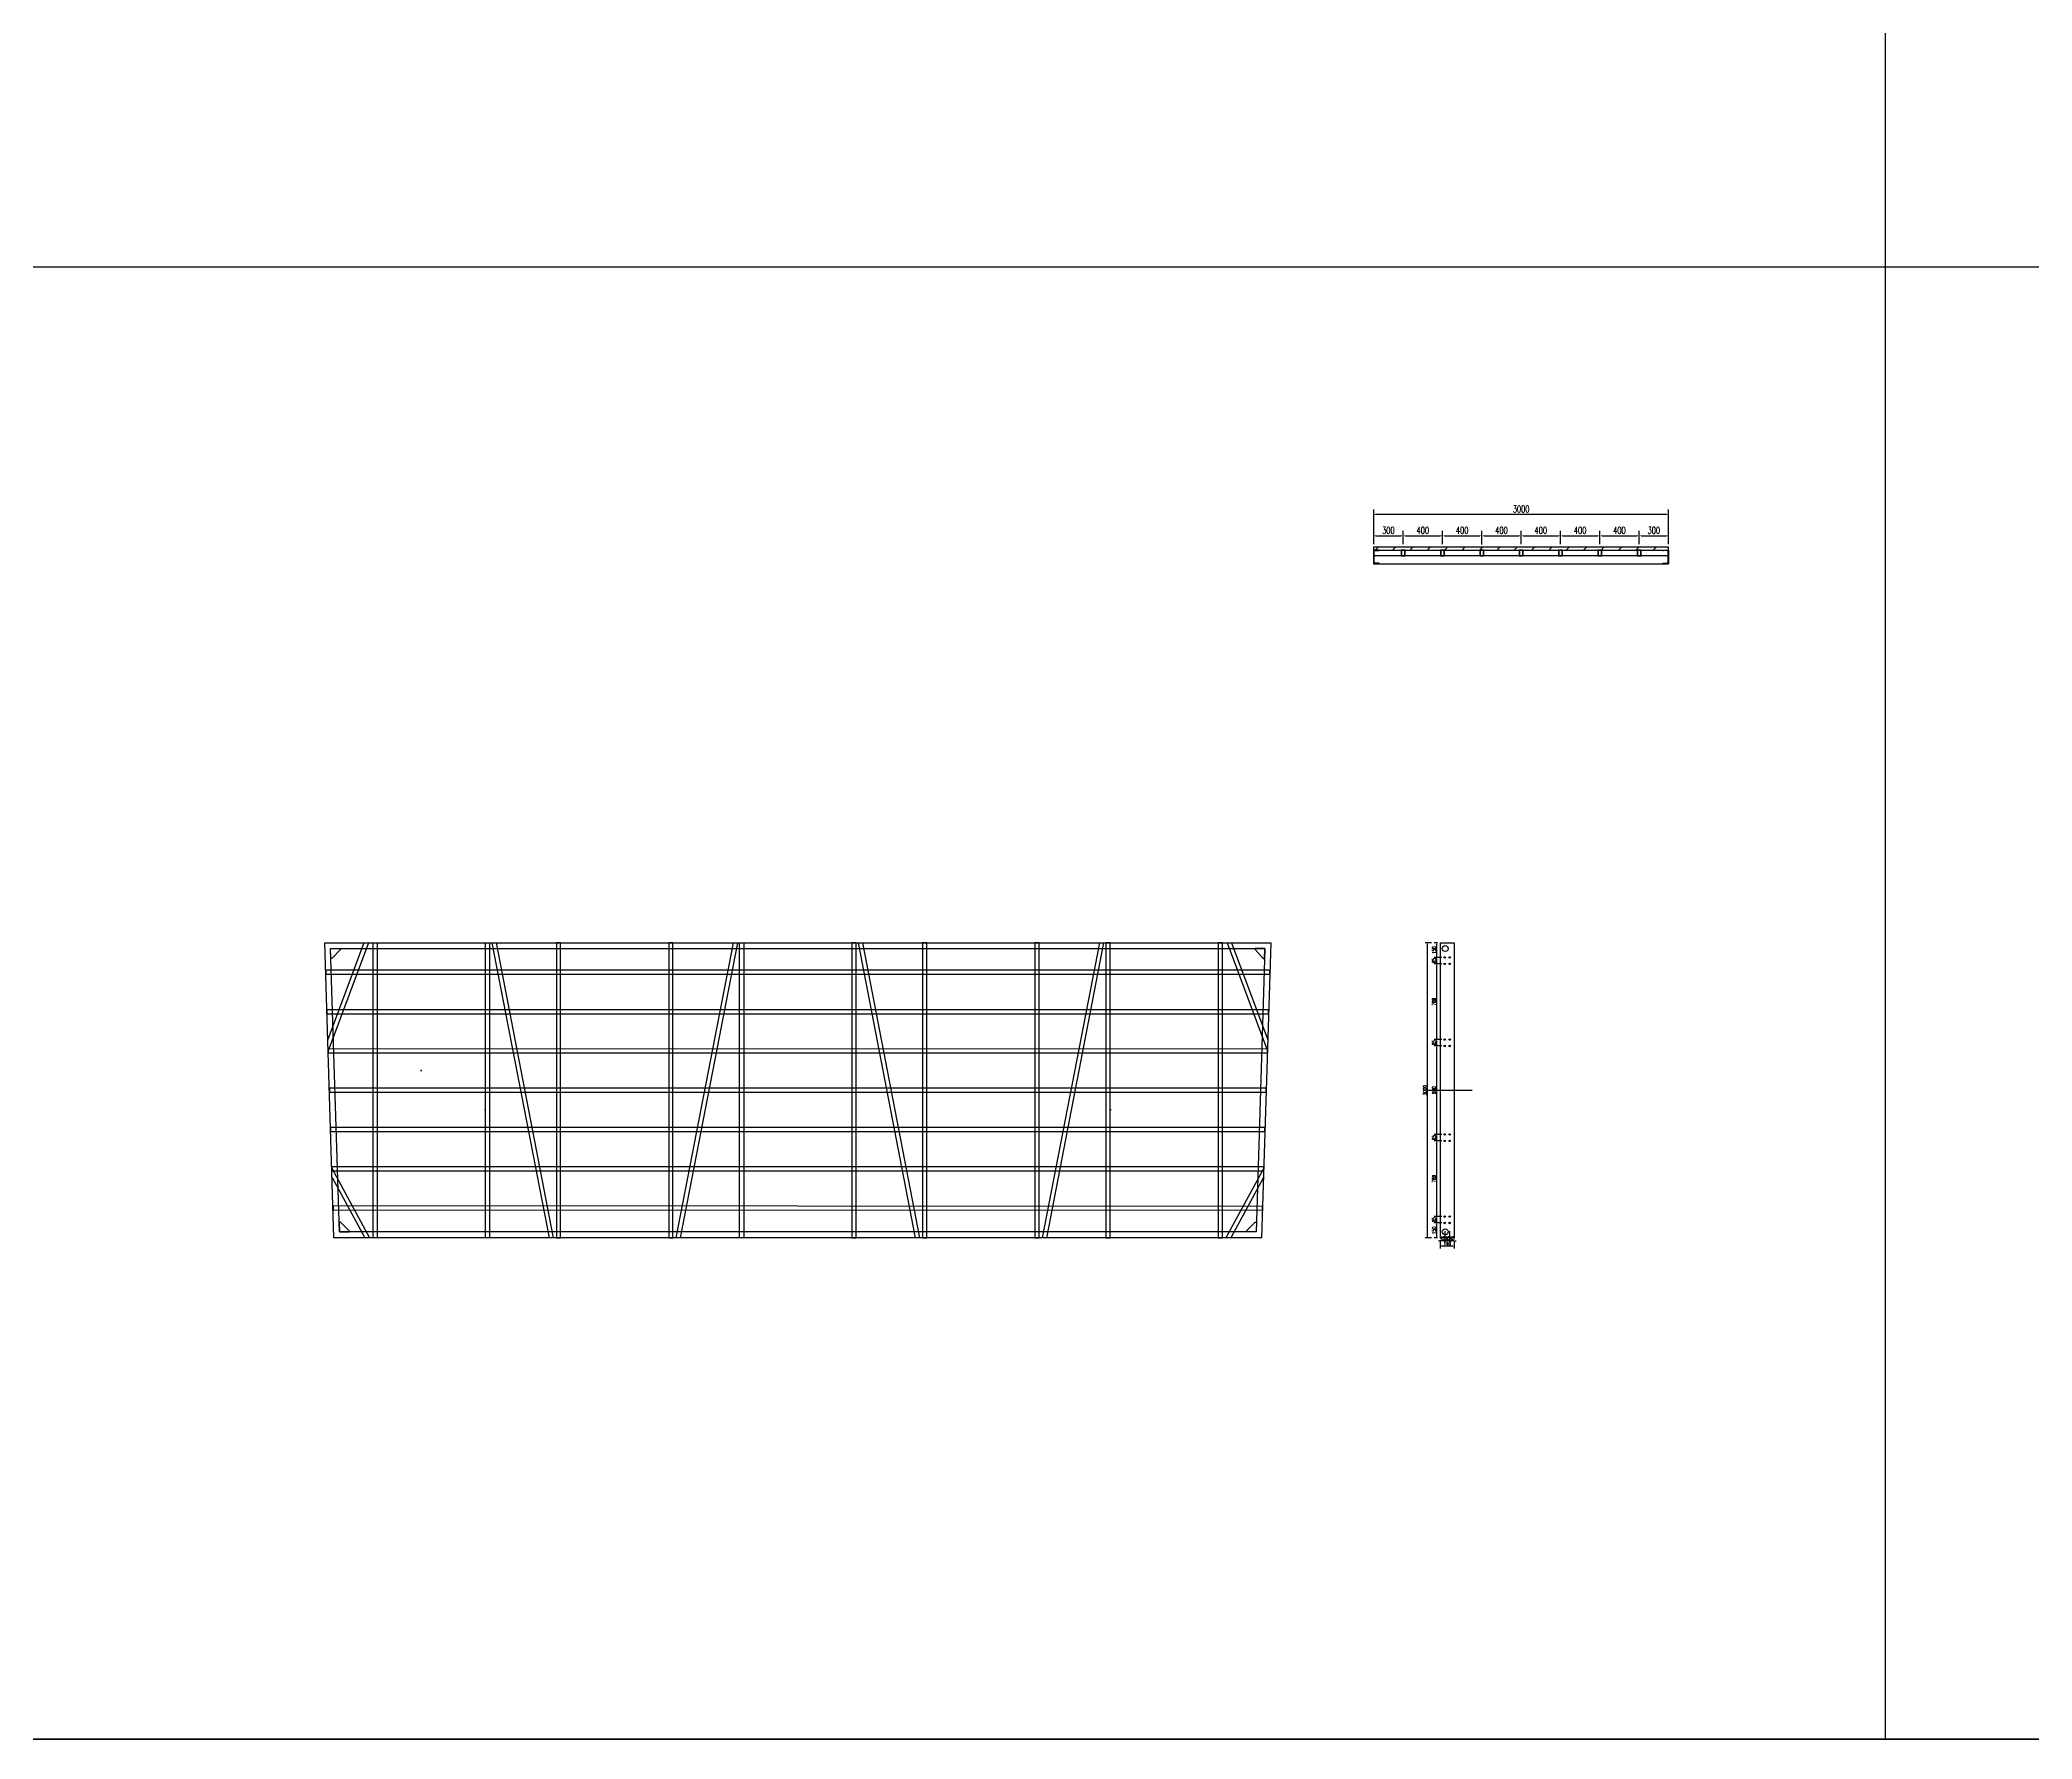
# Model space of a CAD drawing. Extents: x 1254079 to 1500931, y -102737 to 142253.
# Drawn here: x 1330956 to 1351223, y 2621 to 19902 of the extents above; entities that cross this region are included whole.
import ezdxf

# ---------------------------------------------------------------- set-up
doc = ezdxf.new("R2010")
doc.units = 0
doc.header["$LTSCALE"] = 1000
doc.header["$MEASUREMENT"] = 0
for name, color, linetype in [('14#槽钢', 3, 'Continuous'), ('PUB_DIM', 3, 'Continuous'), ('W-STEEL_FRAME钢架', 3, 'Continuous'), ('W-STEEL_KEEL钢龙骨', 5, 'Continuous'), ('W-WOOD_FLOOR木地板', 30, 'Continuous'), ('钢架', 90, 'Continuous')]:
    doc.layers.add(name, color=color, linetype=linetype)
doc.styles.add('STANDARD_T3', font='simplex.shx', dxfattribs={"width": 0.7, "bigfont": 'gbcbig.shx'})
doc.dimstyles.new('W&&10', dxfattribs={"dimtxt": 35, "dimasz": 10, "dimexe": 25, "dimexo": 30, "dimgap": 10, "dimtad": 1, "dimdec": 0, "dimzin": 0, "dimdsep": 46, "dimtxsty": 'STANDARD_T3', "dimcen": 0.09, "dimclrd": 1, "dimclre": 1, "dimclrt": 7, "dimazin": 2, "dimtfac": 1, "dimtdec": 0, "dimtix": 1, "dimtmove": 2, "dimatfit": 3, "dimfxl": 100, "dimtolj": 1, "dimtzin": 0, "dimarcsym": 0})
doc.dimstyles.new('W&&20', dxfattribs={"dimtxt": 70, "dimasz": 20, "dimexe": 50, "dimexo": 60, "dimgap": 20, "dimtad": 1, "dimdec": 0, "dimzin": 0, "dimdsep": 46, "dimtxsty": 'STANDARD_T3', "dimcen": 0.09, "dimclrd": 1, "dimclre": 1, "dimclrt": 7, "dimazin": 2, "dimtfac": 1, "dimtdec": 0, "dimtix": 1, "dimtmove": 2, "dimatfit": 3, "dimfxl": 100, "dimtolj": 1, "dimtzin": 0, "dimarcsym": 0})

# ---------------------------------------------------------------- blocks, each defined once
blk = doc.blocks.new('*U400')
at = {"layer": '14#槽钢'}
blk.add_lwpolyline([(0, 29946), (0, -29946)], dxfattribs=at)
blk = doc.blocks.new('*U401')
at = {"layer": '14#槽钢', "color": 0, "linetype": 'ByBlock', "lineweight": -2, "transparency": 16777216}
blk.add_blockref('*U400', (65285, 0), dxfattribs=at)
blk = doc.blocks.new('*D705')
at = {"layer": 'Defpoints', "color": 0, "transparency": 16777216}
for p in [(1345167, 7870), (1345203, 7720), (1345248, 7870)]:
    blk.add_point(p, dxfattribs=at)
at = {"layer": 'W-STEEL_FRAME钢架', "color": 1, "lineweight": -2, "transparency": 16777216}
for p, q in [((1345218, 7870), (1345142, 7870)), ((1345173, 7720), (1345142, 7720)), ((1345167, 7730), (1345167, 7860))]:
    blk.add_line(p, q, dxfattribs=at)
at = {"layer": 'W-STEEL_FRAME钢架', "color": 1, "transparency": 16777216}
for points in [[(1345165, 7860), (1345168, 7860), (1345167, 7870)], [(1345165, 7730), (1345168, 7730), (1345167, 7720)]]:
    blk.add_solid(points, dxfattribs=at)
at = {"layer": 'W-STEEL_FRAME钢架', "color": 7, "transparency": 16777216, "insert": (1345139, 7795), "char_height": 35, "attachment_point": 5, "rotation": 90, "style": 'STANDARD_T3'}
blk.add_mtext('\\A1;150', dxfattribs=at)
blk = doc.blocks.new('*D706')
at = {"layer": 'Defpoints', "color": 0, "transparency": 16777216}
for p in [(1345167, 7936), (1345248, 7936), (1345248, 7870)]:
    blk.add_point(p, dxfattribs=at)
at = {"layer": 'W-STEEL_FRAME钢架', "color": 1, "lineweight": -2, "transparency": 16777216}
for p, q in [((1345218, 7936), (1345142, 7936)), ((1345167, 7880), (1345167, 7926)), ((1345218, 7870), (1345142, 7870))]:
    blk.add_line(p, q, dxfattribs=at)
at = {"layer": 'W-STEEL_FRAME钢架', "color": 1, "transparency": 16777216}
for points in [[(1345165, 7926), (1345168, 7926), (1345167, 7936)], [(1345165, 7880), (1345168, 7880), (1345167, 7870)]]:
    blk.add_solid(points, dxfattribs=at)
at = {"layer": 'W-STEEL_FRAME钢架', "color": 7, "transparency": 16777216, "insert": (1345139, 7903), "char_height": 35, "attachment_point": 5, "rotation": 90, "style": 'STANDARD_T3'}
blk.add_mtext('\\A1;65', dxfattribs=at)
blk = doc.blocks.new('*D707')
at = {"layer": 'Defpoints', "color": 0, "transparency": 16777216}
for p in [(1345167, 8705), (1345248, 8705), (1345248, 7936)]:
    blk.add_point(p, dxfattribs=at)
at = {"layer": 'W-STEEL_FRAME钢架', "color": 1, "lineweight": -2, "transparency": 16777216}
for p, q in [((1345218, 8705), (1345142, 8705)), ((1345167, 7946), (1345167, 8695)), ((1345218, 7936), (1345142, 7936))]:
    blk.add_line(p, q, dxfattribs=at)
at = {"layer": 'W-STEEL_FRAME钢架', "color": 1, "transparency": 16777216}
for points in [[(1345165, 8695), (1345168, 8695), (1345167, 8705)], [(1345165, 7946), (1345168, 7946), (1345167, 7936)]]:
    blk.add_solid(points, dxfattribs=at)
at = {"layer": 'W-STEEL_FRAME钢架', "color": 7, "transparency": 16777216, "insert": (1345139, 8320), "char_height": 35, "attachment_point": 5, "rotation": 90, "style": 'STANDARD_T3'}
blk.add_mtext('\\A1;769', dxfattribs=at)
blk = doc.blocks.new('*D708')
at = {"layer": 'Defpoints', "color": 0, "transparency": 16777216}
for p in [(1345167, 8770), (1345248, 8770), (1345248, 8705)]:
    blk.add_point(p, dxfattribs=at)
at = {"layer": 'W-STEEL_FRAME钢架', "color": 1, "lineweight": -2, "transparency": 16777216}
for p, q in [((1345218, 8770), (1345142, 8770)), ((1345167, 8715), (1345167, 8760)), ((1345218, 8705), (1345142, 8705))]:
    blk.add_line(p, q, dxfattribs=at)
at = {"layer": 'W-STEEL_FRAME钢架', "color": 1, "transparency": 16777216}
for points in [[(1345165, 8760), (1345168, 8760), (1345167, 8770)], [(1345165, 8715), (1345168, 8715), (1345167, 8705)]]:
    blk.add_solid(points, dxfattribs=at)
at = {"layer": 'W-STEEL_FRAME钢架', "color": 7, "transparency": 16777216, "insert": (1345139, 8738), "char_height": 35, "attachment_point": 5, "rotation": 90, "style": 'STANDARD_T3'}
blk.add_mtext('\\A1;65', dxfattribs=at)
blk = doc.blocks.new('*D709')
at = {"layer": 'Defpoints', "color": 0, "transparency": 16777216}
for p in [(1345167, 9670), (1345248, 9670), (1345248, 8770)]:
    blk.add_point(p, dxfattribs=at)
at = {"layer": 'W-STEEL_FRAME钢架', "color": 1, "lineweight": -2, "transparency": 16777216}
for p, q in [((1345218, 9670), (1345142, 9670)), ((1345167, 8780), (1345167, 9660)), ((1345218, 8770), (1345142, 8770))]:
    blk.add_line(p, q, dxfattribs=at)
at = {"layer": 'W-STEEL_FRAME钢架', "color": 1, "transparency": 16777216}
for points in [[(1345165, 9660), (1345168, 9660), (1345167, 9670)], [(1345165, 8780), (1345168, 8780), (1345167, 8770)]]:
    blk.add_solid(points, dxfattribs=at)
at = {"layer": 'W-STEEL_FRAME钢架', "color": 7, "transparency": 16777216, "insert": (1345139, 9220), "char_height": 35, "attachment_point": 5, "rotation": 90, "style": 'STANDARD_T3'}
blk.add_mtext('\\A1;900', dxfattribs=at)
blk = doc.blocks.new('*D710')
at = {"layer": 'Defpoints', "color": 0, "transparency": 16777216}
for p in [(1345167, 10570), (1345248, 10570), (1345248, 10505)]:
    blk.add_point(p, dxfattribs=at)
at = {"layer": 'W-STEEL_FRAME钢架', "color": 1, "lineweight": -2, "transparency": 16777216}
for p, q in [((1345218, 10570), (1345142, 10570)), ((1345167, 10515), (1345167, 10560)), ((1345218, 10505), (1345142, 10505))]:
    blk.add_line(p, q, dxfattribs=at)
at = {"layer": 'W-STEEL_FRAME钢架', "color": 1, "transparency": 16777216}
for points in [[(1345165, 10560), (1345168, 10560), (1345167, 10570)], [(1345165, 10515), (1345168, 10515), (1345167, 10505)]]:
    blk.add_solid(points, dxfattribs=at)
at = {"layer": 'W-STEEL_FRAME钢架', "color": 7, "transparency": 16777216, "insert": (1345139, 10538), "char_height": 35, "attachment_point": 5, "rotation": 90, "style": 'STANDARD_T3'}
blk.add_mtext('\\A1;65', dxfattribs=at)
blk = doc.blocks.new('*D711')
at = {"layer": 'Defpoints', "color": 0, "transparency": 16777216}
for p in [(1345167, 10720), (1345203, 10720), (1345248, 10570)]:
    blk.add_point(p, dxfattribs=at)
at = {"layer": 'W-STEEL_FRAME钢架', "color": 1, "lineweight": -2, "transparency": 16777216}
for p, q in [((1345173, 10720), (1345142, 10720)), ((1345218, 10570), (1345142, 10570)), ((1345167, 10580), (1345167, 10710))]:
    blk.add_line(p, q, dxfattribs=at)
at = {"layer": 'W-STEEL_FRAME钢架', "color": 1, "transparency": 16777216}
for points in [[(1345165, 10710), (1345168, 10710), (1345167, 10720)], [(1345165, 10580), (1345168, 10580), (1345167, 10570)]]:
    blk.add_solid(points, dxfattribs=at)
at = {"layer": 'W-STEEL_FRAME钢架', "color": 7, "transparency": 16777216, "insert": (1345139, 10645), "char_height": 35, "attachment_point": 5, "rotation": 90, "style": 'STANDARD_T3'}
blk.add_mtext('\\A1;150', dxfattribs=at)
blk = doc.blocks.new('*D712')
at = {"layer": 'Defpoints', "color": 0, "transparency": 16777216}
for p in [(1345203, 7720), (1345343, 7720), (1345203, 7635)]:
    blk.add_point(p, dxfattribs=at)
at = {"layer": 'W-STEEL_FRAME钢架', "color": 1, "lineweight": -2, "transparency": 16777216}
for p, q in [((1345203, 7690), (1345203, 7610)), ((1345333, 7635), (1345213, 7635)), ((1345343, 7690), (1345343, 7610))]:
    blk.add_line(p, q, dxfattribs=at)
at = {"layer": 'W-STEEL_FRAME钢架', "color": 1, "transparency": 16777216}
for points in [[(1345213, 7636), (1345213, 7633), (1345203, 7635)], [(1345333, 7636), (1345333, 7633), (1345343, 7635)]]:
    blk.add_solid(points, dxfattribs=at)
at = {"layer": 'W-STEEL_FRAME钢架', "color": 7, "transparency": 16777216, "insert": (1345273, 7662), "char_height": 35, "attachment_point": 5, "style": 'STANDARD_T3'}
blk.add_mtext('\\A1;140', dxfattribs=at)
blk = doc.blocks.new('*D713')
at = {"layer": 'Defpoints', "color": 0, "transparency": 16777216}
for p in [(1345298, 7870), (1345343, 7720), (1345298, 7688)]:
    blk.add_point(p, dxfattribs=at)
at = {"layer": 'W-STEEL_FRAME钢架', "color": 1, "lineweight": -2, "transparency": 16777216}
for p, q in [((1345298, 7788), (1345298, 7663)), ((1345288, 7688), (1345278, 7688)), ((1345343, 7688), (1345298, 7688)), ((1345343, 7690), (1345343, 7663)), ((1345353, 7688), (1345363, 7688))]:
    blk.add_line(p, q, dxfattribs=at)
at = {"layer": 'W-STEEL_FRAME钢架', "color": 1, "transparency": 16777216}
for points in [[(1345288, 7689), (1345288, 7686), (1345298, 7688)], [(1345353, 7689), (1345353, 7686), (1345343, 7688)]]:
    blk.add_solid(points, dxfattribs=at)
at = {"layer": 'W-STEEL_FRAME钢架', "color": 7, "transparency": 16777216, "insert": (1345321, 7715), "char_height": 35, "attachment_point": 5, "style": 'STANDARD_T3'}
blk.add_mtext('\\A1;45', dxfattribs=at)
blk = doc.blocks.new('*D714')
at = {"layer": 'Defpoints', "color": 0, "transparency": 16777216}
for p in [(1345248, 7870), (1345298, 7870), (1345248, 7688)]:
    blk.add_point(p, dxfattribs=at)
at = {"layer": 'W-STEEL_FRAME钢架', "color": 1, "lineweight": -2, "transparency": 16777216}
for p, q in [((1345248, 7788), (1345248, 7663)), ((1345298, 7788), (1345298, 7663)), ((1345238, 7688), (1345228, 7688)), ((1345298, 7688), (1345248, 7688)), ((1345308, 7688), (1345318, 7688))]:
    blk.add_line(p, q, dxfattribs=at)
at = {"layer": 'W-STEEL_FRAME钢架', "color": 1, "transparency": 16777216}
for points in [[(1345238, 7689), (1345238, 7686), (1345248, 7688)], [(1345308, 7689), (1345308, 7686), (1345298, 7688)]]:
    blk.add_solid(points, dxfattribs=at)
at = {"layer": 'W-STEEL_FRAME钢架', "color": 7, "transparency": 16777216, "insert": (1345273, 7715), "char_height": 35, "attachment_point": 5, "style": 'STANDARD_T3'}
blk.add_mtext('\\A1;50', dxfattribs=at)
blk = doc.blocks.new('*D547')
at = {"layer": 'Defpoints', "color": 0, "transparency": 16777216}
for p in [(1345203, 7720), (1345248, 7870), (1345203, 7688)]:
    blk.add_point(p, dxfattribs=at)
at = {"layer": 'W-STEEL_FRAME钢架', "color": 1, "lineweight": -2, "transparency": 16777216}
for p, q in [((1345248, 7788), (1345248, 7663)), ((1345193, 7688), (1345183, 7688)), ((1345203, 7690), (1345203, 7663)), ((1345248, 7688), (1345203, 7688)), ((1345258, 7688), (1345268, 7688))]:
    blk.add_line(p, q, dxfattribs=at)
at = {"layer": 'W-STEEL_FRAME钢架', "color": 1, "transparency": 16777216}
for points in [[(1345193, 7689), (1345193, 7686), (1345203, 7688)], [(1345258, 7689), (1345258, 7686), (1345248, 7688)]]:
    blk.add_solid(points, dxfattribs=at)
at = {"layer": 'W-STEEL_FRAME钢架', "color": 7, "transparency": 16777216, "insert": (1345226, 7715), "char_height": 35, "attachment_point": 5, "style": 'STANDARD_T3'}
blk.add_mtext('\\A1;45', dxfattribs=at)
blk = doc.blocks.new('*D548')
at = {"layer": 'Defpoints', "color": 0, "transparency": 16777216}
for p in [(1345074, 10720), (1345142, 10720), (1345142, 7720)]:
    blk.add_point(p, dxfattribs=at)
at = {"layer": 'W-STEEL_FRAME钢架', "color": 1, "lineweight": -2, "transparency": 16777216}
for p, q in [((1345112, 10720), (1345049, 10720)), ((1345074, 7730), (1345074, 10710)), ((1345112, 7720), (1345049, 7720))]:
    blk.add_line(p, q, dxfattribs=at)
at = {"layer": 'W-STEEL_FRAME钢架', "color": 1, "transparency": 16777216}
for points in [[(1345072, 10710), (1345075, 10710), (1345074, 10720)], [(1345072, 7730), (1345075, 7730), (1345074, 7720)]]:
    blk.add_solid(points, dxfattribs=at)
at = {"layer": 'W-STEEL_FRAME钢架', "color": 7, "transparency": 16777216, "insert": (1345046, 9220), "char_height": 35, "attachment_point": 5, "rotation": 90, "style": 'STANDARD_T3'}
blk.add_mtext('\\A1;3000', dxfattribs=at)
blk = doc.blocks.new('*D715')
at = {"layer": 'Defpoints', "color": 0, "transparency": 16777216}
for p in [(1345167, 9736), (1345248, 9736), (1345248, 9670)]:
    blk.add_point(p, dxfattribs=at)
at = {"layer": 'W-STEEL_FRAME钢架', "color": 1, "lineweight": -2, "transparency": 16777216}
for p, q in [((1345218, 9736), (1345142, 9736)), ((1345218, 9670), (1345142, 9670)), ((1345167, 9680), (1345167, 9726))]:
    blk.add_line(p, q, dxfattribs=at)
at = {"layer": 'W-STEEL_FRAME钢架', "color": 1, "transparency": 16777216}
for points in [[(1345165, 9726), (1345168, 9726), (1345167, 9736)], [(1345165, 9680), (1345168, 9680), (1345167, 9670)]]:
    blk.add_solid(points, dxfattribs=at)
at = {"layer": 'W-STEEL_FRAME钢架', "color": 7, "transparency": 16777216, "insert": (1345139, 9703), "char_height": 35, "attachment_point": 5, "rotation": 90, "style": 'STANDARD_T3'}
blk.add_mtext('\\A1;65', dxfattribs=at)
blk = doc.blocks.new('*D716')
at = {"layer": 'Defpoints', "color": 0, "transparency": 16777216}
for p in [(1345167, 10505), (1345203, 10505), (1345248, 9736)]:
    blk.add_point(p, dxfattribs=at)
at = {"layer": 'W-STEEL_FRAME钢架', "color": 1, "lineweight": -2, "transparency": 16777216}
for p, q in [((1345173, 10505), (1345142, 10505)), ((1345167, 9746), (1345167, 10495)), ((1345218, 9736), (1345142, 9736))]:
    blk.add_line(p, q, dxfattribs=at)
at = {"layer": 'W-STEEL_FRAME钢架', "color": 1, "transparency": 16777216}
for points in [[(1345165, 10495), (1345168, 10495), (1345167, 10505)], [(1345165, 9746), (1345168, 9746), (1345167, 9736)]]:
    blk.add_solid(points, dxfattribs=at)
at = {"layer": 'W-STEEL_FRAME钢架', "color": 7, "transparency": 16777216, "insert": (1345139, 10120), "char_height": 35, "attachment_point": 5, "rotation": 90, "style": 'STANDARD_T3'}
blk.add_mtext('\\A1;769', dxfattribs=at)
blk = doc.blocks.new('14a槽钢')
at = {"layer": '钢架'}
h = blk.add_hatch(dxfattribs=at)
h.set_pattern_fill('STEEL', color=4, scale=10)
h.set_pattern_definition([(50.389312, (-1352470.2, 1293523.579), (-9.2899201, 11.2253202), []), (50.389312, (-1352470.2, 1293531.516), (-9.2899201, 11.2253202), [])])
edge = h.paths.add_edge_path()
edge.add_ellipse((-1332250, 1115678), major_axis=(-3.26, 5.03), ratio=0.900468, start_angle=55.3931, end_angle=130.6069)
edge.add_line((-1332252, 1115673), (-1332208, 1115673))
edge.add_ellipse((-1332208, 1115667), major_axis=(0, 6), ratio=0.827586, start_angle=270, end_angle=360, ccw=False)
edge.add_line((-1332203, 1115667), (-1332203, 1115551))
edge.add_ellipse((-1332208, 1115551), major_axis=(0, 6), ratio=0.827586, start_angle=180, end_angle=270, ccw=False)
edge.add_line((-1332208, 1115545), (-1332251, 1115545))
edge.add_ellipse((-1332250, 1115540), major_axis=(3.82, 3.82), ratio=1, start_angle=49.2445, end_angle=141.5341)
edge.add_line((-1332256, 1115539), (-1332198, 1115539))
edge.add_line((-1332198, 1115539), (-1332198, 1115679))
edge.add_line((-1332198, 1115679), (-1332256, 1115679))
for p, q in [((-1332256, 1115679, 0), (-1332198, 1115679, 0)), ((-1332198, 1115539, 0), (-1332256, 1115539, 0)), ((-1332208, 1115673, 0), (-1332251, 1115673, 0)), ((-1332251, 1115545, 0), (-1332208, 1115545, 0)), ((-1332246, 1115679, 0), (-1332246, 1115679, 0)), ((-1332246, 1115539, 0), (-1332246, 1115539, 0)), ((-1332203, 1115551, 0), (-1332203, 1115667, 0)), ((-1332198, 1115679, 0), (-1332198, 1115539, 0))]:
    blk.add_line(p, q, dxfattribs=at)
for centre, start_param, end_param in [((-1332251, 1115679, 0), 1.570796, 3.141593), ((-1332251, 1115539, 0), 0, 1.570796), ((-1332208, 1115667, 0), 4.712389, 6.283185), ((-1332208, 1115667, 0), 4.712389, 6.283185), ((-1332208, 1115551, 0), 3.141593, 4.712389)]:
    blk.add_ellipse(centre, major_axis=(0, 6), ratio=0.827586, start_param=start_param, end_param=end_param, dxfattribs=at)
blk = doc.blocks.new('*D463')
at = {"color": 1, "lineweight": -2, "transparency": 16777216}
for p, q in [((1344525, 14804), (1344525, 15127)), ((1344545, 15077), (1347504, 15077)), ((1347524, 14804), (1347524, 15127))]:
    blk.add_line(p, q, dxfattribs=at)
at = {"color": 1, "transparency": 16777216}
for points in [[(1344545, 15081), (1344545, 15074), (1344525, 15077)], [(1347504, 15081), (1347504, 15074), (1347524, 15077)]]:
    blk.add_solid(points, dxfattribs=at)
at = {"layer": 'Defpoints', "color": 0, "transparency": 16777216}
for p in [(1347524, 15077), (1344525, 14744), (1347524, 14744)]:
    blk.add_point(p, dxfattribs=at)
at = {"color": 7, "transparency": 16777216, "insert": (1346025, 15132), "char_height": 70, "attachment_point": 5, "style": 'STANDARD_T3'}
blk.add_mtext('\\A1;3000', dxfattribs=at)
blk = doc.blocks.new('ganglonggu')
at = {"layer": 'W-STEEL_KEEL钢龙骨'}
for points in [[(-1338169, 1115605), (-1338129, 1115605), (-1338129, 1115665), (-1338169, 1115665)], [(-1338166, 1115608), (-1338132, 1115608), (-1338132, 1115662), (-1338166, 1115662)]]:
    blk.add_lwpolyline(points, close=True, dxfattribs=at)
blk = doc.blocks.new('*U394')
blk.add_blockref('ganglonggu', (1338149, -1115635))
blk = doc.blocks.new('*U395')
at = {"layer": 'W-STEEL_KEEL钢龙骨', "color": 0, "linetype": 'ByBlock', "lineweight": -2}
for p in [(0, 0), (400, 0), (800, 0), (1200, 0), (1600, 0), (2000, 0)]:
    blk.add_blockref('*U394', p, dxfattribs=at)
at = {"layer": 'W-STEEL_KEEL钢龙骨', "color": 0, "linetype": 'ByBlock', "lineweight": -2, "transparency": 16777216}
blk.add_blockref('*U394', (2400, 0), dxfattribs=at)
blk = doc.blocks.new('*D464')
at = {"layer": 'Defpoints', "color": 0, "transparency": 16777216}
for p in [(1344825, 14860), (1344525, 14714), (1344825, 14714)]:
    blk.add_point(p, dxfattribs=at)
at = {"layer": 'PUB_DIM', "color": 1, "lineweight": -2, "transparency": 16777216}
for p, q in [((1344525, 14774), (1344525, 14910)), ((1344545, 14860), (1344805, 14860)), ((1344825, 14774), (1344825, 14910))]:
    blk.add_line(p, q, dxfattribs=at)
at = {"layer": 'PUB_DIM', "color": 1, "transparency": 16777216}
for points in [[(1344545, 14863), (1344545, 14857), (1344525, 14860)], [(1344805, 14863), (1344805, 14857), (1344825, 14860)]]:
    blk.add_solid(points, dxfattribs=at)
at = {"layer": 'PUB_DIM', "color": 7, "transparency": 16777216, "insert": (1344675, 14915), "char_height": 70, "attachment_point": 5, "style": 'STANDARD_T3'}
blk.add_mtext('\\A1;300', dxfattribs=at)
blk = doc.blocks.new('*D465')
at = {"layer": 'Defpoints', "color": 0, "transparency": 16777216}
for p in [(1345225, 14860), (1344825, 14714), (1345225, 14714)]:
    blk.add_point(p, dxfattribs=at)
at = {"layer": 'PUB_DIM', "color": 1, "lineweight": -2, "transparency": 16777216}
for p, q in [((1344825, 14774), (1344825, 14910)), ((1344845, 14860), (1345205, 14860)), ((1345225, 14774), (1345225, 14910))]:
    blk.add_line(p, q, dxfattribs=at)
at = {"layer": 'PUB_DIM', "color": 1, "transparency": 16777216}
for points in [[(1344845, 14863), (1344845, 14857), (1344825, 14860)], [(1345205, 14863), (1345205, 14857), (1345225, 14860)]]:
    blk.add_solid(points, dxfattribs=at)
at = {"layer": 'PUB_DIM', "color": 7, "transparency": 16777216, "insert": (1345025, 14915), "char_height": 70, "attachment_point": 5, "style": 'STANDARD_T3'}
blk.add_mtext('\\A1;400', dxfattribs=at)
blk = doc.blocks.new('*D466')
at = {"layer": 'Defpoints', "color": 0, "transparency": 16777216}
for p in [(1345625, 14860), (1345225, 14714), (1345625, 14711)]:
    blk.add_point(p, dxfattribs=at)
at = {"layer": 'PUB_DIM', "color": 1, "lineweight": -2, "transparency": 16777216}
for p, q in [((1345225, 14774), (1345225, 14910)), ((1345245, 14860), (1345605, 14860)), ((1345625, 14771), (1345625, 14910))]:
    blk.add_line(p, q, dxfattribs=at)
at = {"layer": 'PUB_DIM', "color": 1, "transparency": 16777216}
for points in [[(1345245, 14863), (1345245, 14857), (1345225, 14860)], [(1345605, 14863), (1345605, 14857), (1345625, 14860)]]:
    blk.add_solid(points, dxfattribs=at)
at = {"layer": 'PUB_DIM', "color": 7, "transparency": 16777216, "insert": (1345425, 14915), "char_height": 70, "attachment_point": 5, "style": 'STANDARD_T3'}
blk.add_mtext('\\A1;400', dxfattribs=at)
blk = doc.blocks.new('*D467')
at = {"layer": 'Defpoints', "color": 0, "transparency": 16777216}
for p in [(1346025, 14860), (1345625, 14711), (1346025, 14714)]:
    blk.add_point(p, dxfattribs=at)
at = {"layer": 'PUB_DIM', "color": 1, "lineweight": -2, "transparency": 16777216}
for p, q in [((1345625, 14771), (1345625, 14910)), ((1345645, 14860), (1346005, 14860)), ((1346025, 14774), (1346025, 14910))]:
    blk.add_line(p, q, dxfattribs=at)
at = {"layer": 'PUB_DIM', "color": 1, "transparency": 16777216}
for points in [[(1345645, 14863), (1345645, 14857), (1345625, 14860)], [(1346005, 14863), (1346005, 14857), (1346025, 14860)]]:
    blk.add_solid(points, dxfattribs=at)
at = {"layer": 'PUB_DIM', "color": 7, "transparency": 16777216, "insert": (1345825, 14915), "char_height": 70, "attachment_point": 5, "style": 'STANDARD_T3'}
blk.add_mtext('\\A1;400', dxfattribs=at)
blk = doc.blocks.new('*D468')
at = {"layer": 'Defpoints', "color": 0, "transparency": 16777216}
for p in [(1346425, 14860), (1346025, 14714), (1346425, 14714)]:
    blk.add_point(p, dxfattribs=at)
at = {"layer": 'PUB_DIM', "color": 1, "lineweight": -2, "transparency": 16777216}
for p, q in [((1346025, 14774), (1346025, 14910)), ((1346045, 14860), (1346405, 14860)), ((1346425, 14774), (1346425, 14910))]:
    blk.add_line(p, q, dxfattribs=at)
at = {"layer": 'PUB_DIM', "color": 1, "transparency": 16777216}
for points in [[(1346045, 14863), (1346045, 14857), (1346025, 14860)], [(1346405, 14863), (1346405, 14857), (1346425, 14860)]]:
    blk.add_solid(points, dxfattribs=at)
at = {"layer": 'PUB_DIM', "color": 7, "transparency": 16777216, "insert": (1346225, 14915), "char_height": 70, "attachment_point": 5, "style": 'STANDARD_T3'}
blk.add_mtext('\\A1;400', dxfattribs=at)
blk = doc.blocks.new('*D469')
at = {"layer": 'Defpoints', "color": 0, "transparency": 16777216}
for p in [(1346825, 14860), (1346425, 14714), (1346825, 14714)]:
    blk.add_point(p, dxfattribs=at)
at = {"layer": 'PUB_DIM', "color": 1, "lineweight": -2, "transparency": 16777216}
for p, q in [((1346425, 14774), (1346425, 14910)), ((1346445, 14860), (1346805, 14860)), ((1346825, 14774), (1346825, 14910))]:
    blk.add_line(p, q, dxfattribs=at)
at = {"layer": 'PUB_DIM', "color": 1, "transparency": 16777216}
for points in [[(1346445, 14863), (1346445, 14857), (1346425, 14860)], [(1346805, 14863), (1346805, 14857), (1346825, 14860)]]:
    blk.add_solid(points, dxfattribs=at)
at = {"layer": 'PUB_DIM', "color": 7, "transparency": 16777216, "insert": (1346625, 14915), "char_height": 70, "attachment_point": 5, "style": 'STANDARD_T3'}
blk.add_mtext('\\A1;400', dxfattribs=at)
blk = doc.blocks.new('*D470')
at = {"layer": 'Defpoints', "color": 0, "transparency": 16777216}
for p in [(1347225, 14860), (1346825, 14714), (1347225, 14714)]:
    blk.add_point(p, dxfattribs=at)
at = {"layer": 'PUB_DIM', "color": 1, "lineweight": -2, "transparency": 16777216}
for p, q in [((1346825, 14774), (1346825, 14910)), ((1346845, 14860), (1347205, 14860)), ((1347225, 14774), (1347225, 14910))]:
    blk.add_line(p, q, dxfattribs=at)
at = {"layer": 'PUB_DIM', "color": 1, "transparency": 16777216}
for points in [[(1346845, 14863), (1346845, 14857), (1346825, 14860)], [(1347205, 14863), (1347205, 14857), (1347225, 14860)]]:
    blk.add_solid(points, dxfattribs=at)
at = {"layer": 'PUB_DIM', "color": 7, "transparency": 16777216, "insert": (1347025, 14915), "char_height": 70, "attachment_point": 5, "style": 'STANDARD_T3'}
blk.add_mtext('\\A1;400', dxfattribs=at)
blk = doc.blocks.new('*D471')
at = {"layer": 'Defpoints', "color": 0, "transparency": 16777216}
for p in [(1347525, 14860), (1347225, 14714), (1347525, 14714)]:
    blk.add_point(p, dxfattribs=at)
at = {"layer": 'PUB_DIM', "color": 1, "lineweight": -2, "transparency": 16777216}
for p, q in [((1347225, 14774), (1347225, 14910)), ((1347245, 14860), (1347505, 14860)), ((1347525, 14774), (1347525, 14910))]:
    blk.add_line(p, q, dxfattribs=at)
at = {"layer": 'PUB_DIM', "color": 1, "transparency": 16777216}
for points in [[(1347245, 14863), (1347245, 14857), (1347225, 14860)], [(1347505, 14863), (1347505, 14857), (1347525, 14860)]]:
    blk.add_solid(points, dxfattribs=at)
at = {"layer": 'PUB_DIM', "color": 7, "transparency": 16777216, "insert": (1347375, 14915), "char_height": 70, "attachment_point": 5, "style": 'STANDARD_T3'}
blk.add_mtext('\\A1;300', dxfattribs=at)

msp = doc.modelspace()

# ---------------------------------------------------------------- hatches: boundary and pattern name
at = {"layer": 'W-WOOD_FLOOR木地板'}
h = msp.add_hatch(dxfattribs=at)
h.set_pattern_fill('木板', color=256, scale=100)
h.set_pattern_definition([(0, (2890881.16, -1120117.11), (0, 125), []), (45, (2890881.16, -1120117.11), (-88.388348, 88.388348), [])])
h.paths.add_polyline_path([(1347524.7, 14743.7), (1344524.7, 14743.7), (1344524.7, 14713.7), (1347524.7, 14713.7)])

# ---------------------------------------------------------------- linework, layer by layer
at = {"layer": '14#槽钢'}
for points in [[(1284443.8, 62511.5), (1371490.4, 62511.5), (1371490.4, 2620.5), (1284443.8, 2620.5)], [(1333854.9, 10719.8), (1343478.3, 10719.8), (1343384.5, 7720.3), (1333948.6, 7720.3)], [(1333914.7, 10661.8), (1343418.4, 10661.8), (1343328.3, 7778.3), (1334004.8, 7778.3)]]:
    msp.add_lwpolyline(points, close=True, dxfattribs=at)
for points in [[(1284443.8, 17593.3), (1371490.4, 17593.3)], [(1334253.1, 10719.8), (1333885.6, 9734.8)], [(1334299, 10719.8), (1333889.2, 9621.3)], [(1335555.1, 10719.8), (1336136, 7719.8)], [(1335598.9, 10719.8), (1336179.8, 7719.8)], [(1338008.3, 10719.8), (1337427.3, 7719.8)], [(1338052.1, 10719.8), (1337471.1, 7719.8)], [(1339281.1, 10719.8), (1339862, 7719.8)], [(1339324.9, 10719.8), (1339905.8, 7719.8)], [(1341734.3, 10719.8), (1341153.3, 7719.8)], [(1341778.1, 10719.8), (1341197.1, 7719.8)], [(1343033.9, 10719.8), (1343443.9, 9620.7)], [(1343079.8, 10719.8), (1343447.5, 9734.2)], [(1333926.5, 8426.1), (1334311.3, 7720.3)], [(1333929.5, 8330.8), (1334262.3, 7720.3)], [(1343406.6, 8426.5), (1343021.6, 7720.3)], [(1343403.6, 8331.2), (1343070.6, 7720.3)], [(1284443.8, 2620.5), (1371490.4, 2620.5)]]:
    msp.add_lwpolyline(points, dxfattribs=at)
at = {"layer": 'PUB_DIM'}
for p, q in [((1334829.6, 9419.8), (1334843.6, 9419.8)), ((1334836.6, 9426.8), (1334836.6, 9412.8)), ((1335479.9, 9019.8), (1335493.9, 9019.8)), ((1335486.9, 9026.8), (1335486.9, 9012.8)), ((1341853, 9019.8), (1341839, 9019.8)), ((1341846, 9026.8), (1341846, 9012.8))]:
    msp.add_line(p, q, dxfattribs=at)
at = {"layer": 'W-STEEL_FRAME钢架'}
msp.add_line((1345073.8, 9220.3), (1345526.3, 9220.3), dxfattribs=at)
for points in [[(1344524.7, 14573.7), (1347524.7, 14573.7), (1347524.7, 14653.7), (1344524.7, 14653.7)], [(1334346.3, 10719.8), (1334389.3, 10719.8), (1334389.3, 7719.8), (1334346.3, 7719.8)], [(1335489.3, 10719.8), (1335532.3, 10719.8), (1335532.3, 7719.8), (1335489.3, 7719.8)], [(1336253.6, 10719.8), (1336210.6, 10719.8), (1336210.6, 7719.8), (1336253.6, 7719.8)], [(1337396.6, 10719.8), (1337353.6, 10719.8), (1337353.6, 7719.8), (1337396.6, 7719.8)], [(1338073.6, 10719.8), (1338116.6, 10719.8), (1338116.6, 7719.8), (1338073.6, 7719.8)], [(1339259.6, 10719.8), (1339216.6, 10719.8), (1339216.6, 7719.8), (1339259.6, 7719.8)], [(1339979.6, 10719.8), (1339936.6, 10719.8), (1339936.6, 7719.8), (1339979.6, 7719.8)], [(1341122.6, 10719.8), (1341079.6, 10719.8), (1341079.6, 7719.8), (1341122.6, 7719.8)], [(1341843.7, 10719.8), (1341800.7, 10719.8), (1341800.7, 7719.8), (1341843.7, 7719.8)], [(1342986.7, 10719.8), (1342943.7, 10719.8), (1342943.7, 7719.8), (1342986.7, 7719.8)], [(1345203.1, 7720.3), (1345203.1, 10720.3), (1345343.1, 10720.3), (1345343.1, 7720.3)]]:
    msp.add_lwpolyline(points, close=True, dxfattribs=at)
at = {"layer": 'W-STEEL_FRAME钢架', "color": 1}
for points in [[(1333931.4, 10561.8), (1333917.8, 10561.9), (1333914.7, 10661.8), (1334014.7, 10661.8), (1334014.7, 10651.8)], [(1343401.6, 10561.3), (1343415.2, 10561.3), (1343418.3, 10661.3), (1343318.3, 10661.3), (1343318.3, 10651.3)], [(1334014.7, 7878.8), (1334001.6, 7878.9), (1334004.7, 7778.8), (1334104.7, 7778.8), (1334104.7, 7788.8)], [(1343318.3, 7878.3), (1343331.4, 7878.4), (1343328.3, 7778.3), (1343228.3, 7778.3), (1343228.3, 7788.3)]]:
    msp.add_lwpolyline(points, close=True, dxfattribs=at)
at = {"layer": 'W-STEEL_FRAME钢架'}
for centre in [(1345253.1, 10660.3), (1345253.1, 7780.3)]:
    msp.add_circle(centre, 30, dxfattribs=at)
at = {"layer": 'W-STEEL_FRAME钢架', "color": 1}
for centre in [(1345248.1, 10570.3), (1345298.1, 10570.3), (1345248.1, 10505), (1345298.1, 10505), (1345248.1, 9735.6), (1345298.1, 9735.6), (1345248.1, 9670.3), (1345298.1, 9670.3), (1345248.1, 8770.3), (1345298.1, 8770.3), (1345248.1, 8705), (1345298.1, 8705), (1345248.1, 7935.6), (1345298.1, 7935.6), (1345248.1, 7870.3), (1345298.1, 7870.3)]:
    msp.add_circle(centre, 7.5, dxfattribs=at)
at = {"layer": 'W-STEEL_KEEL钢龙骨'}
for points in [[(1333864.2, 10399.9), (1343468.9, 10400.3), (1343468.9, 10440.3), (1333864.2, 10439.9)], [(1333876.8, 9997.8), (1343456.3, 9997.9), (1343456.3, 10037.9), (1333876.8, 10037.8)], [(1333889.2, 9600.7), (1343443.9, 9599.3), (1343443.9, 9639.3), (1333889.2, 9640.7)], [(1333901.7, 9200.1), (1343431.4, 9200.1), (1343431.4, 9240.1), (1333901.7, 9240.1)], [(1333914.2, 8801.7), (1343418.9, 8799.9), (1343418.9, 8839.9), (1333914.2, 8841.7)], [(1333926.7, 8399.5), (1343406.4, 8400.4), (1343406.4, 8440.4), (1333926.7, 8439.5)], [(1333939.1, 8002.8), (1343393.9, 7999.1), (1343393.9, 8039.1), (1333939.1, 8042.8)]]:
    msp.add_lwpolyline(points, close=True, dxfattribs=at)
at = {"layer": 'W-WOOD_FLOOR木地板'}
msp.add_lwpolyline([(1344524.7, 14713.7), (1347524.7, 14713.7), (1347524.7, 14743.7), (1344524.7, 14743.7)], close=True, dxfattribs=at)

# ---------------------------------------------------------------- block references
at = {"layer": '14#槽钢'}
msp.add_blockref('*U401', (1284443.8, 32566), dxfattribs=at)
at = {"layer": 'W-STEEL_FRAME钢架', "xscale": -1}
msp.add_blockref('14a槽钢', (12326.9, -1100965.2, 0), dxfattribs=at)
at = {"layer": 'W-STEEL_FRAME钢架'}
msp.add_blockref('14a槽钢', (2679722.4, -1100965.2, 0), dxfattribs=at)
at = {"layer": 'W-STEEL_KEEL钢龙骨'}
msp.add_blockref('*U395', (1344824.7, 14683.7), dxfattribs=at)

# ---------------------------------------------------------------- dimensions: what is measured, and where the dimension line sits
dim = msp.add_linear_dim(base=(1347524.5, 15077.4), p1=(1344524.7, 14743.7), p2=(1347524.5, 14743.7), dimstyle='W&&20')
dim.commit()
dim.dimension.update_dxf_attribs({"geometry": '*D463', "text_midpoint": (1346024.6, 15132.4)})
at = {"layer": 'PUB_DIM'}
for base, p1, p2, picture, middle in [((1344824.7, 14860), (1344524.7, 14713.7), (1344824.7, 14713.7), '*D464', (1344674.7, 14915)), ((1345224.7, 14860), (1344824.7, 14713.7), (1345224.7, 14713.7), '*D465', (1345024.7, 14915)), ((1345624.7, 14860), (1345224.7, 14713.7), (1345624.7, 14710.7), '*D466', (1345424.7, 14915)), ((1346024.7, 14860), (1345624.7, 14710.7), (1346024.7, 14713.7), '*D467', (1345824.7, 14915)), ((1346424.7, 14860), (1346024.7, 14713.7), (1346424.7, 14713.7), '*D468', (1346224.7, 14915)), ((1346824.7, 14860), (1346424.7, 14713.7), (1346824.7, 14713.7), '*D469', (1346624.7, 14915)), ((1347224.7, 14860), (1346824.7, 14713.7), (1347224.7, 14713.7), '*D470', (1347024.7, 14915)), ((1347524.7, 14860), (1347224.7, 14713.7), (1347524.7, 14713.7), '*D471', (1347374.7, 14915))]:
    dim = msp.add_linear_dim(base=base, p1=p1, p2=p2, dimstyle='W&&20', dxfattribs=at)
    dim.commit()
    dim.dimension.update_dxf_attribs({"geometry": picture, "text_midpoint": middle})
at = {"layer": 'W-STEEL_FRAME钢架'}
for base, p1, p2, angle, picture, middle in [((1345073.8, 10720.3), (1345141.7, 7720.3), (1345141.7, 10720.3), 90, '*D548', (1345046.3, 9220.3)), ((1345166.7, 10720.3), (1345248.1, 10570.3), (1345203.1, 10720.3), 90, '*D711', (1345139.2, 10645.3)), ((1345166.7, 10570.3), (1345248.1, 10505), (1345248.1, 10570.3), 90, '*D710', (1345139.2, 10537.6)), ((1345166.7, 10505), (1345248.1, 9735.6), (1345203.1, 10505), 90, '*D716', (1345139.2, 10120.3)), ((1345166.7, 9735.6), (1345248.1, 9670.3), (1345248.1, 9735.6), 90, '*D715', (1345139.2, 9702.9)), ((1345166.7, 9670.3), (1345248.1, 8770.3), (1345248.1, 9670.3), 90, '*D709', (1345139.2, 9220.3)), ((1345166.7, 8770.3), (1345248.1, 8705), (1345248.1, 8770.3), 90, '*D708', (1345139.2, 8737.6)), ((1345166.7, 8705), (1345248.1, 7935.6), (1345248.1, 8705), 90, '*D707', (1345139.2, 8320.3)), ((1345166.7, 7935.6), (1345248.1, 7870.3), (1345248.1, 7935.6), 90, '*D706', (1345139.2, 7902.9)), ((1345166.7, 7870.3), (1345203.1, 7720.3), (1345248.1, 7870.3), 90, '*D705', (1345139.2, 7795.3)), ((1345203.1, 7634.7), (1345343.1, 7720.3), (1345203.1, 7720.3), 180, '*D712', (1345273.1, 7662.2))]:
    dim = msp.add_linear_dim(base=base, p1=p1, p2=p2, angle=angle, dimstyle='W&&10', dxfattribs=at)
    dim.commit()
    dim.dimension.update_dxf_attribs({"geometry": picture, "text_midpoint": middle})
for base, p1, p2, picture, middle in [((1345203.1, 7687.6), (1345248.1, 7870.3), (1345203.1, 7720.3), '*D547', (1345225.6, 7715.1)), ((1345248.1, 7687.6), (1345298.1, 7870.3), (1345248.1, 7870.3), '*D714', (1345273.1, 7715.1)), ((1345298.1, 7687.6), (1345343.1, 7720.3), (1345298.1, 7870.3), '*D713', (1345320.6, 7715.1))]:
    dim = msp.add_linear_dim(base=base, p1=p1, p2=p2, angle=180, dimstyle='W&&10', override={"dimfxlon": 1}, dxfattribs=at)
    dim.commit()
    dim.dimension.update_dxf_attribs({"geometry": picture, "text_midpoint": middle})

doc.saveas('drawing.dxf')
